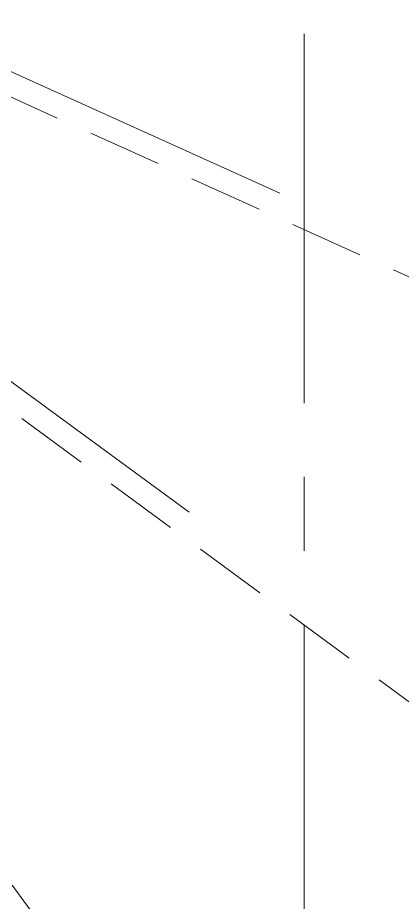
# Model space of a CAD drawing. Header units: millimetres. Extents: x 1206 to 5166, y 1455 to 2049.
# Drawn here: x 1481.4 to 1514.5, y 1622.6 to 1698.7 of the extents above; entities that cross this region are included whole.
import ezdxf

# ---------------------------------------------------------------- set-up
doc = ezdxf.new("R2010")
doc.units = ezdxf.units.MM
for name, pattern in [('AXES', [50.8, 31.75, -6.35, 6.35, -6.35]), ('CACHE', [9.525, 6.35, -3.175]), ('IMPORT-Pointillé', [150, 75, -75])]:
    doc.linetypes.add(name, pattern=pattern)
for name, color, linetype, lineweight in [('ABAK_A-AXES', 32, 'AXES', 20), ('ABAK_BC-COFFRAGE-CA', 7, 'CACHE', 15), ('ABAK_Hachures', 252, 'Continuous', 15), ('al-escaliers et ascenseurs_Stylo_No__21', 7, 'Continuous', 9)]:
    doc.layers.add(name, color=color, linetype=linetype, lineweight=lineweight)

msp = doc.modelspace()

# ---------------------------------------------------------------- hatches: boundary and pattern name
at = {"layer": 'ABAK_Hachures'}
h = msp.add_hatch(dxfattribs=at)
h.set_pattern_fill('ANSI31', color=256)
h.set_pattern_definition([(45, (-24835.1735, 5158.8185), (-2.24506403, 2.24506403), [])])
h.paths.add_polyline_path([(1265.635, 1583.668), (1265.635, 1563.668), (1544.135, 1563.668), (1544.135, 1583.668), (1335.635, 1583.668), (1335.635, 1791.668), (1315.635, 1791.668), (1315.635, 1583.668)])
edge = h.paths.add_edge_path(flags=16)
edge.add_line((1525.635, 1583.668), (1544.135, 1583.668))

# ---------------------------------------------------------------- linework, layer by layer
at = {"layer": 'ABAK_A-AXES'}
msp.add_line((1506.078, 1849.671), (1506.078, 1533.334), dxfattribs=at)
at = {"layer": 'ABAK_BC-COFFRAGE-CA'}
for p, q in [((1435.635, 1712.234), (1525.635, 1671.634)), ((1435.635, 1697.934), (1525.635, 1632.136)), ((1435.635, 1685.334), (1510.804, 1583.668))]:
    msp.add_line(p, q, dxfattribs=at)
at = {"layer": 'al-escaliers et ascenseurs_Stylo_No__21', "linetype": 'IMPORT-Pointillé'}
for p, q in [((1435.635, 1714.428), (1525.635, 1673.828)), ((1435.635, 1700.411), (1525.635, 1634.614)), ((1435.635, 1688.698), (1513.292, 1583.668))]:
    msp.add_line(p, q, dxfattribs=at)

doc.saveas('drawing.dxf')
